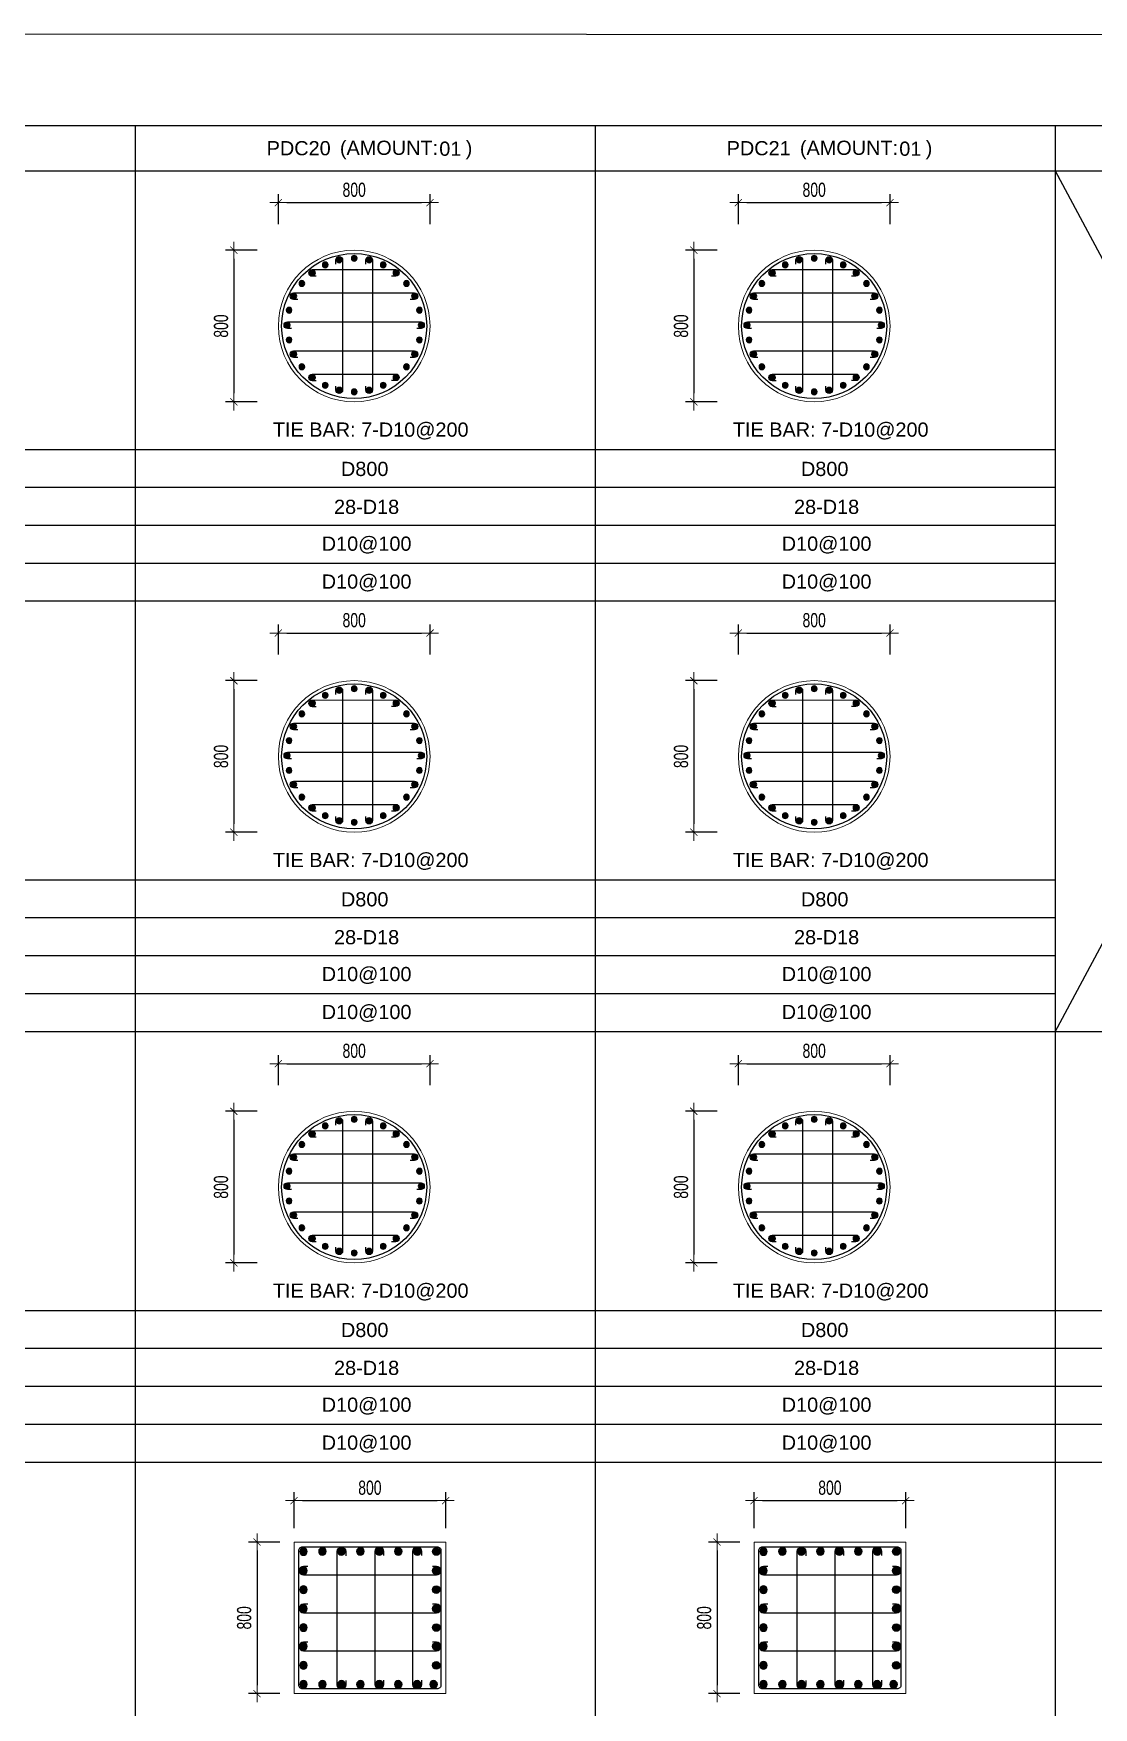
# Model space of a CAD drawing. Header units: millimetres. Extents: x 49323 to 538172, y -39336 to 181761.
# Drawn here: x 268276 to 273867, y 117973 to 126807 of the extents above; entities that cross this region are included whole.
import ezdxf
from ezdxf.enums import TextEntityAlignment as Align

# ---------------------------------------------------------------- set-up
doc = ezdxf.new("R2010")
doc.units = ezdxf.units.MM
doc.linetypes.add('CENTER2', pattern=[1.125, 0.75, -0.125, 0.125, -0.125])
doc.layers.get('Defpoints').update_dxf_attribs({"color": 151, "lineweight": 9})
for name, color, linetype in [('2', 2, 'Continuous'), ('A-ANNO-LEAD', 4, 'Continuous'), ('CEN', 1, 'CENTER2'), ('STL', 3, 'Continuous'), ('TIT1', 3, 'Continuous')]:
    doc.layers.add(name, color=color, linetype=linetype)
doc.layers.add('NDC_S_CONTINUOUS', color=3, linetype='Continuous', lineweight=20)
doc.layers.add('NDC_S_DIM', color=1, linetype='Continuous', lineweight=15)
doc.styles.add('NDC_ARIAL', font='arial.ttf', dxfattribs={"width": 0.85})
doc.styles.add('NDC_DIM', font='', dxfattribs={"width": 0.75})
doc.styles.get('NDC_DIM').set_extended_font_data('Dotum')
doc.dimstyles.new('NDC_dim_30', dxfattribs={"dimscale": 30, "dimtxt": 2.5, "dimasz": 1.5, "dimexe": 1.5, "dimexo": 2.5, "dimgap": 1, "dimtad": 1, "dimdec": 0, "dimzin": 0, "dimdsep": 46, "dimtxsty": 'NDC_DIM', "dimblk": 'DIMMARK', "dimcen": 0.09, "dimdle": 1.2, "dimclrd": 1, "dimclre": 1, "dimclrt": 3, "dimadec": 0, "dimazin": 0, "dimtfac": 1, "dimtdec": 0, "dimtix": 1, "dimtofl": 0, "dimtmove": 0, "dimatfit": 3, "dimfxl": 8, "dimfxlon": 1, "dimtolj": 1, "dimtzin": 0, "dimarcsym": 0})

# ---------------------------------------------------------------- blocks, each defined once
blk = doc.blocks.new('8')
at = {"layer": '2'}
blk.add_hatch(color=256, dxfattribs=at).paths.add_polyline_path([(20, 0, 0.386127), (1.9, 19.9), (-1.9, 19.9, 0.386127), (-20, 0, 1)])
blk.add_circle((0, 0), 20, dxfattribs=at)
blk = doc.blocks.new('5')
at = {"layer": 'CEN', "rotation": 180}
blk.add_blockref('8', (0, 0), dxfattribs=at)
blk = doc.blocks.new('DIMMARK')
at = {"layer": 'NDC_S_DIM', "color": 1}
blk.add_line((-1.5, 0), (1, 0), dxfattribs=at)
at = {"layer": 'NDC_S_DIM', "color": 2, "const_width": 0.1}
blk.add_lwpolyline([(-0.42, -0.42), (0.42, 0.42)], dxfattribs=at)
blk = doc.blocks.new('*D1464')
at = {"layer": 'Defpoints', "color": 0, "ltscale": 40, "transparency": 16777216}
for p in [(270450.1, 119065.4), (269650.1, 118844), (270450.1, 118844)]:
    blk.add_point(p, dxfattribs=at)
at = {"layer": 'NDC_S_DIM', "color": 1, "lineweight": -2, "ltscale": 40, "transparency": 16777216}
for p, q in [((269650.1, 118919), (269650.1, 119110.4)), ((270450.1, 118919), (270450.1, 119110.4)), ((269695.1, 119065.4), (270405.1, 119065.4))]:
    blk.add_line(p, q, dxfattribs=at)
at = {"layer": 'NDC_S_DIM', "color": 1, "lineweight": -2, "ltscale": 40, "transparency": 16777216, "xscale": 45, "yscale": 45, "zscale": 45, "rotation": 180}
blk.add_blockref('DIMMARK', (269650.1, 119065.4), dxfattribs=at)
at = {"layer": 'NDC_S_DIM', "color": 1, "lineweight": -2, "ltscale": 40, "transparency": 16777216, "xscale": 45, "yscale": 45, "zscale": 45}
blk.add_blockref('DIMMARK', (270450.1, 119065.4), dxfattribs=at)
at = {"layer": 'NDC_S_DIM', "color": 3, "ltscale": 40, "transparency": 16777216, "insert": (270050.1, 119132.9), "char_height": 75, "attachment_point": 5, "style": 'NDC_DIM'}
blk.add_mtext('\\A1;800', dxfattribs=at)
blk = doc.blocks.new('*D1465')
at = {"layer": 'Defpoints', "color": 0, "ltscale": 40, "transparency": 16777216}
for p in [(269650.1, 118846.6), (269454.7, 118046.6), (269650.1, 118046.6)]:
    blk.add_point(p, dxfattribs=at)
at = {"layer": 'NDC_S_DIM', "color": 1, "lineweight": -2, "ltscale": 40, "transparency": 16777216}
for p, q in [((269575.1, 118846.6), (269409.7, 118846.6)), ((269454.7, 118801.6), (269454.7, 118091.6)), ((269575.1, 118046.6), (269409.7, 118046.6))]:
    blk.add_line(p, q, dxfattribs=at)
at = {"layer": 'NDC_S_DIM', "color": 1, "lineweight": -2, "ltscale": 40, "transparency": 16777216, "xscale": 45, "yscale": 45, "zscale": 45}
for p, rotation in [((269454.7, 118846.6), 90), ((269454.7, 118046.6), 270)]:
    blk.add_blockref('DIMMARK', p, dxfattribs=dict(at, rotation=rotation))
at = {"layer": 'NDC_S_DIM', "color": 3, "ltscale": 40, "transparency": 16777216, "insert": (269387.2, 118446.6), "char_height": 75, "attachment_point": 5, "rotation": 90, "style": 'NDC_DIM'}
blk.add_mtext('\\A1;800', dxfattribs=at)
blk = doc.blocks.new('DÁDAS')
at = {"layer": 'TIT1', "color": 2, "style": 'NDC_ARIAL'}
blk.add_text('(AMOUNT:     )', height=75, dxfattribs=at).set_placement((-42061.2, 55767.2), align=Align.MIDDLE)
blk = doc.blocks.new('*D1472')
at = {"layer": 'Defpoints', "color": 0, "ltscale": 40, "transparency": 16777216}
for p in [(272876.2, 119065.4), (272076.2, 118844), (272876.2, 118844)]:
    blk.add_point(p, dxfattribs=at)
at = {"layer": 'NDC_S_DIM', "color": 1, "lineweight": -2, "ltscale": 40, "transparency": 16777216}
for p, q in [((272076.2, 118919), (272076.2, 119110.4)), ((272876.2, 118919), (272876.2, 119110.4)), ((272121.2, 119065.4), (272831.2, 119065.4))]:
    blk.add_line(p, q, dxfattribs=at)
at = {"layer": 'NDC_S_DIM', "color": 1, "lineweight": -2, "ltscale": 40, "transparency": 16777216, "xscale": 45, "yscale": 45, "zscale": 45, "rotation": 180}
blk.add_blockref('DIMMARK', (272076.2, 119065.4), dxfattribs=at)
at = {"layer": 'NDC_S_DIM', "color": 1, "lineweight": -2, "ltscale": 40, "transparency": 16777216, "xscale": 45, "yscale": 45, "zscale": 45}
blk.add_blockref('DIMMARK', (272876.2, 119065.4), dxfattribs=at)
at = {"layer": 'NDC_S_DIM', "color": 3, "ltscale": 40, "transparency": 16777216, "insert": (272476.2, 119132.9), "char_height": 75, "attachment_point": 5, "style": 'NDC_DIM'}
blk.add_mtext('\\A1;800', dxfattribs=at)
blk = doc.blocks.new('*D1473')
at = {"layer": 'Defpoints', "color": 0, "ltscale": 40, "transparency": 16777216}
for p in [(272076.2, 118846.6), (271880.8, 118046.6), (272076.2, 118046.6)]:
    blk.add_point(p, dxfattribs=at)
at = {"layer": 'NDC_S_DIM', "color": 1, "lineweight": -2, "ltscale": 40, "transparency": 16777216}
for p, q in [((272001.2, 118846.6), (271835.8, 118846.6)), ((271880.8, 118801.6), (271880.8, 118091.6)), ((272001.2, 118046.6), (271835.8, 118046.6))]:
    blk.add_line(p, q, dxfattribs=at)
at = {"layer": 'NDC_S_DIM', "color": 1, "lineweight": -2, "ltscale": 40, "transparency": 16777216, "xscale": 45, "yscale": 45, "zscale": 45}
for p, rotation in [((271880.8, 118846.6), 90), ((271880.8, 118046.6), 270)]:
    blk.add_blockref('DIMMARK', p, dxfattribs=dict(at, rotation=rotation))
at = {"layer": 'NDC_S_DIM', "color": 3, "ltscale": 40, "transparency": 16777216, "insert": (271813.3, 118446.6), "char_height": 75, "attachment_point": 5, "rotation": 90, "style": 'NDC_DIM'}
blk.add_mtext('\\A1;800', dxfattribs=at)
blk = doc.blocks.new('*D1600')
at = {"layer": 'Defpoints', "color": 0, "ltscale": 40, "transparency": 16777216}
for p in [(272793.3, 121370.7), (271993.3, 121182.5), (272793.3, 121182.5)]:
    blk.add_point(p, dxfattribs=at)
at = {"layer": 'NDC_S_DIM', "color": 1, "lineweight": -2, "ltscale": 40, "transparency": 16777216}
for p, q in [((271993.3, 121257.5), (271993.3, 121415.7)), ((272793.3, 121257.5), (272793.3, 121415.7)), ((272038.3, 121370.7), (272748.3, 121370.7))]:
    blk.add_line(p, q, dxfattribs=at)
at = {"layer": 'NDC_S_DIM', "color": 1, "lineweight": -2, "ltscale": 40, "transparency": 16777216, "xscale": 45, "yscale": 45, "zscale": 45, "rotation": 180}
blk.add_blockref('DIMMARK', (271993.3, 121370.7), dxfattribs=at)
at = {"layer": 'NDC_S_DIM', "color": 1, "lineweight": -2, "ltscale": 40, "transparency": 16777216, "xscale": 45, "yscale": 45, "zscale": 45}
blk.add_blockref('DIMMARK', (272793.3, 121370.7), dxfattribs=at)
at = {"layer": 'NDC_S_DIM', "color": 3, "ltscale": 40, "transparency": 16777216, "insert": (272393.3, 121438.3), "char_height": 75, "attachment_point": 5, "style": 'NDC_DIM'}
blk.add_mtext('\\A1;800', dxfattribs=at)
blk = doc.blocks.new('*D1601')
at = {"layer": 'Defpoints', "color": 0, "ltscale": 40, "transparency": 16777216}
for p in [(271956.2, 121119.6), (271758.8, 120319.6), (271956.2, 120319.6)]:
    blk.add_point(p, dxfattribs=at)
at = {"layer": 'NDC_S_DIM', "color": 1, "lineweight": -2, "ltscale": 40, "transparency": 16777216}
for p, q in [((271881.2, 121119.6), (271713.8, 121119.6)), ((271758.8, 121074.6), (271758.8, 120364.6)), ((271881.2, 120319.6), (271713.8, 120319.6))]:
    blk.add_line(p, q, dxfattribs=at)
at = {"layer": 'NDC_S_DIM', "color": 1, "lineweight": -2, "ltscale": 40, "transparency": 16777216, "xscale": 45, "yscale": 45, "zscale": 45}
for p, rotation in [((271758.8, 121119.6), 90), ((271758.8, 120319.6), 270)]:
    blk.add_blockref('DIMMARK', p, dxfattribs=dict(at, rotation=rotation))
at = {"layer": 'NDC_S_DIM', "color": 3, "ltscale": 40, "transparency": 16777216, "insert": (271691.3, 120719.6), "char_height": 75, "attachment_point": 5, "rotation": 90, "style": 'NDC_DIM'}
blk.add_mtext('\\A1;800', dxfattribs=at)
blk = doc.blocks.new('*U1117')
at = {"layer": 'STL', "xscale": -0.75, "yscale": 0.75, "zscale": 0.75, "rotation": 292.5000000000001}
blk.add_blockref('5', (0, 0), dxfattribs=at)
blk = doc.blocks.new('*U1116')
at = {"layer": 'NDC_S_DIM', "color": 0, "linetype": 'ByBlock', "lineweight": -2, "transparency": 16777216}
for p, rotation in [((-25527, 37966), 282.8571428571415), ((-25448.4, 37973.7), 269.9999999999987), ((-25370.1, 37963.8), 257.1428571428559), ((-25669.3, 37900), 308.571428571427), ((-25601.8, 37941), 295.7142857142843), ((-25296, 37936.7), 244.2857142857131), ((-25229.7, 37893.7), 231.4285714285703), ((-25725.9, 37844.9), 321.4285714285699), ((-25174.7, 37837.1), 218.5714285714274), ((-25796, 37704.6), 347.1428571428555), ((-25768.8, 37778.7), 334.2857142857127), ((-25133.6, 37769.7), 205.7142857142847), ((-25108.6, 37694.8), 192.8571428571419), ((-25100.9, 37616.2), 180), ((-25798.2, 37547.7), 12.8571428571428), ((-25110.9, 37537.9), 167.1428571428563), ((-25773.2, 37472.8), 25.71428571428561), ((-25138, 37463.8), 154.2857142857135), ((-25732.1, 37405.4), 38.57142857142841), ((-25677.1, 37348.8), 51.42857142857117), ((-25237.5, 37342.5), 128.5714285714279), ((-25180.9, 37397.6), 141.4285714285707), ((-25610.9, 37305.8), 64.28571428571395), ((-25536.7, 37278.7), 77.14285714285676), ((-25458.4, 37268.7), 89.99999999999955), ((-25379.8, 37276.5), 102.8571428571423), ((-25305, 37301.5), 115.7142857142852)]:
    blk.add_blockref('*U1117', p, dxfattribs=dict(at, rotation=rotation))
blk.add_blockref('*U1117', (-25805.9, 37626.2), dxfattribs=at)
blk = doc.blocks.new('*D1602')
at = {"layer": 'Defpoints', "color": 0, "ltscale": 40, "transparency": 16777216}
for p in [(272793.3, 123643.2), (271993.3, 123455), (272793.3, 123455)]:
    blk.add_point(p, dxfattribs=at)
at = {"layer": 'NDC_S_DIM', "color": 1, "lineweight": -2, "ltscale": 40, "transparency": 16777216}
for p, q in [((271993.3, 123530), (271993.3, 123688.2)), ((272793.3, 123530), (272793.3, 123688.2)), ((272038.3, 123643.2), (272748.3, 123643.2))]:
    blk.add_line(p, q, dxfattribs=at)
at = {"layer": 'NDC_S_DIM', "color": 1, "lineweight": -2, "ltscale": 40, "transparency": 16777216, "xscale": 45, "yscale": 45, "zscale": 45, "rotation": 180}
blk.add_blockref('DIMMARK', (271993.3, 123643.2), dxfattribs=at)
at = {"layer": 'NDC_S_DIM', "color": 1, "lineweight": -2, "ltscale": 40, "transparency": 16777216, "xscale": 45, "yscale": 45, "zscale": 45}
blk.add_blockref('DIMMARK', (272793.3, 123643.2), dxfattribs=at)
at = {"layer": 'NDC_S_DIM', "color": 3, "ltscale": 40, "transparency": 16777216, "insert": (272393.3, 123710.7), "char_height": 75, "attachment_point": 5, "style": 'NDC_DIM'}
blk.add_mtext('\\A1;800', dxfattribs=at)
blk = doc.blocks.new('*D1603')
at = {"layer": 'Defpoints', "color": 0, "ltscale": 40, "transparency": 16777216}
for p in [(271956.2, 123392.1), (271758.8, 122592.1), (271956.2, 122592.1)]:
    blk.add_point(p, dxfattribs=at)
at = {"layer": 'NDC_S_DIM', "color": 1, "lineweight": -2, "ltscale": 40, "transparency": 16777216}
for p, q in [((271881.2, 123392.1), (271713.8, 123392.1)), ((271758.8, 123347.1), (271758.8, 122637.1)), ((271881.2, 122592.1), (271713.8, 122592.1))]:
    blk.add_line(p, q, dxfattribs=at)
at = {"layer": 'NDC_S_DIM', "color": 1, "lineweight": -2, "ltscale": 40, "transparency": 16777216, "xscale": 45, "yscale": 45, "zscale": 45}
for p, rotation in [((271758.8, 123392.1), 90), ((271758.8, 122592.1), 270)]:
    blk.add_blockref('DIMMARK', p, dxfattribs=dict(at, rotation=rotation))
at = {"layer": 'NDC_S_DIM', "color": 3, "ltscale": 40, "transparency": 16777216, "insert": (271691.3, 122992.1), "char_height": 75, "attachment_point": 5, "rotation": 90, "style": 'NDC_DIM'}
blk.add_mtext('\\A1;800', dxfattribs=at)
blk = doc.blocks.new('*U1119')
at = {"layer": 'STL', "xscale": -0.75, "yscale": 0.75, "zscale": 0.75, "rotation": 292.5000000000001}
blk.add_blockref('5', (0, 0), dxfattribs=at)
blk = doc.blocks.new('*U1118')
at = {"layer": 'NDC_S_DIM', "color": 0, "linetype": 'ByBlock', "lineweight": -2, "transparency": 16777216}
for p, rotation in [((-25527, 37966), 282.8571428571415), ((-25448.4, 37973.7), 269.9999999999987), ((-25370.1, 37963.8), 257.1428571428559), ((-25669.3, 37900), 308.571428571427), ((-25601.8, 37941), 295.7142857142843), ((-25296, 37936.7), 244.2857142857131), ((-25229.7, 37893.7), 231.4285714285703), ((-25725.9, 37844.9), 321.4285714285699), ((-25174.7, 37837.1), 218.5714285714274), ((-25796, 37704.6), 347.1428571428555), ((-25768.8, 37778.7), 334.2857142857127), ((-25133.6, 37769.7), 205.7142857142847), ((-25108.6, 37694.8), 192.8571428571419), ((-25100.9, 37616.2), 180), ((-25798.2, 37547.7), 12.8571428571428), ((-25110.9, 37537.9), 167.1428571428563), ((-25773.2, 37472.8), 25.71428571428561), ((-25138, 37463.8), 154.2857142857135), ((-25732.1, 37405.4), 38.57142857142841), ((-25677.1, 37348.8), 51.42857142857117), ((-25237.5, 37342.5), 128.5714285714279), ((-25180.9, 37397.6), 141.4285714285707), ((-25610.9, 37305.8), 64.28571428571395), ((-25536.7, 37278.7), 77.14285714285676), ((-25458.4, 37268.7), 89.99999999999955), ((-25379.8, 37276.5), 102.8571428571423), ((-25305, 37301.5), 115.7142857142852)]:
    blk.add_blockref('*U1119', p, dxfattribs=dict(at, rotation=rotation))
blk.add_blockref('*U1119', (-25805.9, 37626.2), dxfattribs=at)
blk = doc.blocks.new('*D1604')
at = {"layer": 'Defpoints', "color": 0, "ltscale": 40, "transparency": 16777216}
for p in [(272793.3, 125914.2), (271993.3, 125726), (272793.3, 125726)]:
    blk.add_point(p, dxfattribs=at)
at = {"layer": 'NDC_S_DIM', "color": 1, "lineweight": -2, "ltscale": 40, "transparency": 16777216}
for p, q in [((271993.3, 125801), (271993.3, 125959.2)), ((272038.3, 125914.2), (272748.3, 125914.2)), ((272793.3, 125801), (272793.3, 125959.2))]:
    blk.add_line(p, q, dxfattribs=at)
at = {"layer": 'NDC_S_DIM', "color": 1, "lineweight": -2, "ltscale": 40, "transparency": 16777216, "xscale": 45, "yscale": 45, "zscale": 45, "rotation": 180}
blk.add_blockref('DIMMARK', (271993.3, 125914.2), dxfattribs=at)
at = {"layer": 'NDC_S_DIM', "color": 1, "lineweight": -2, "ltscale": 40, "transparency": 16777216, "xscale": 45, "yscale": 45, "zscale": 45}
blk.add_blockref('DIMMARK', (272793.3, 125914.2), dxfattribs=at)
at = {"layer": 'NDC_S_DIM', "color": 3, "ltscale": 40, "transparency": 16777216, "insert": (272393.3, 125981.7), "char_height": 75, "attachment_point": 5, "style": 'NDC_DIM'}
blk.add_mtext('\\A1;800', dxfattribs=at)
blk = doc.blocks.new('*D1605')
at = {"layer": 'Defpoints', "color": 0, "ltscale": 40, "transparency": 16777216}
for p in [(271956.2, 125663.1), (271758.8, 124863.1), (271956.2, 124863.1)]:
    blk.add_point(p, dxfattribs=at)
at = {"layer": 'NDC_S_DIM', "color": 1, "lineweight": -2, "ltscale": 40, "transparency": 16777216}
for p, q in [((271881.2, 125663.1), (271713.8, 125663.1)), ((271758.8, 125618.1), (271758.8, 124908.1)), ((271881.2, 124863.1), (271713.8, 124863.1))]:
    blk.add_line(p, q, dxfattribs=at)
at = {"layer": 'NDC_S_DIM', "color": 1, "lineweight": -2, "ltscale": 40, "transparency": 16777216, "xscale": 45, "yscale": 45, "zscale": 45}
for p, rotation in [((271758.8, 125663.1), 90), ((271758.8, 124863.1), 270)]:
    blk.add_blockref('DIMMARK', p, dxfattribs=dict(at, rotation=rotation))
at = {"layer": 'NDC_S_DIM', "color": 3, "ltscale": 40, "transparency": 16777216, "insert": (271691.3, 125263.1), "char_height": 75, "attachment_point": 5, "rotation": 90, "style": 'NDC_DIM'}
blk.add_mtext('\\A1;800', dxfattribs=at)
blk = doc.blocks.new('*U1109')
at = {"layer": 'STL', "xscale": -0.75, "yscale": 0.75, "zscale": 0.75, "rotation": 292.5000000000001}
blk.add_blockref('5', (0, 0), dxfattribs=at)
blk = doc.blocks.new('*U1108')
at = {"layer": 'NDC_S_DIM', "color": 0, "linetype": 'ByBlock', "lineweight": -2, "transparency": 16777216}
for p, rotation in [((-25527, 37966), 282.8571428571415), ((-25448.4, 37973.7), 269.9999999999987), ((-25370.1, 37963.8), 257.1428571428559), ((-25669.3, 37900), 308.571428571427), ((-25601.8, 37941), 295.7142857142843), ((-25296, 37936.7), 244.2857142857131), ((-25229.7, 37893.7), 231.4285714285703), ((-25725.9, 37844.9), 321.4285714285699), ((-25174.7, 37837.1), 218.5714285714274), ((-25796, 37704.6), 347.1428571428555), ((-25768.8, 37778.7), 334.2857142857127), ((-25133.6, 37769.7), 205.7142857142847), ((-25108.6, 37694.8), 192.8571428571419), ((-25100.9, 37616.2), 180), ((-25798.2, 37547.7), 12.8571428571428), ((-25110.9, 37537.9), 167.1428571428563), ((-25773.2, 37472.8), 25.71428571428561), ((-25138, 37463.8), 154.2857142857135), ((-25732.1, 37405.4), 38.57142857142841), ((-25677.1, 37348.8), 51.42857142857117), ((-25237.5, 37342.5), 128.5714285714279), ((-25180.9, 37397.6), 141.4285714285707), ((-25610.9, 37305.8), 64.28571428571395), ((-25536.7, 37278.7), 77.14285714285676), ((-25458.4, 37268.7), 89.99999999999955), ((-25379.8, 37276.5), 102.8571428571423), ((-25305, 37301.5), 115.7142857142852)]:
    blk.add_blockref('*U1109', p, dxfattribs=dict(at, rotation=rotation))
blk.add_blockref('*U1109', (-25805.9, 37626.2), dxfattribs=at)
blk = doc.blocks.new('*D1606')
at = {"layer": 'Defpoints', "color": 0, "ltscale": 40, "transparency": 16777216}
for p in [(270367.2, 125914.2), (269567.2, 125726), (270367.2, 125726)]:
    blk.add_point(p, dxfattribs=at)
at = {"layer": 'NDC_S_DIM', "color": 1, "lineweight": -2, "ltscale": 40, "transparency": 16777216}
for p, q in [((269567.2, 125801), (269567.2, 125959.2)), ((269612.2, 125914.2), (270322.2, 125914.2)), ((270367.2, 125801), (270367.2, 125959.2))]:
    blk.add_line(p, q, dxfattribs=at)
at = {"layer": 'NDC_S_DIM', "color": 1, "lineweight": -2, "ltscale": 40, "transparency": 16777216, "xscale": 45, "yscale": 45, "zscale": 45, "rotation": 180}
blk.add_blockref('DIMMARK', (269567.2, 125914.2), dxfattribs=at)
at = {"layer": 'NDC_S_DIM', "color": 1, "lineweight": -2, "ltscale": 40, "transparency": 16777216, "xscale": 45, "yscale": 45, "zscale": 45}
blk.add_blockref('DIMMARK', (270367.2, 125914.2), dxfattribs=at)
at = {"layer": 'NDC_S_DIM', "color": 3, "ltscale": 40, "transparency": 16777216, "insert": (269967.2, 125981.7), "char_height": 75, "attachment_point": 5, "style": 'NDC_DIM'}
blk.add_mtext('\\A1;800', dxfattribs=at)
blk = doc.blocks.new('*D1607')
at = {"layer": 'Defpoints', "color": 0, "ltscale": 40, "transparency": 16777216}
for p in [(269530.1, 125663.1), (269332.7, 124863.1), (269530.1, 124863.1)]:
    blk.add_point(p, dxfattribs=at)
at = {"layer": 'NDC_S_DIM', "color": 1, "lineweight": -2, "ltscale": 40, "transparency": 16777216}
for p, q in [((269455.1, 125663.1), (269287.7, 125663.1)), ((269332.7, 125618.1), (269332.7, 124908.1)), ((269455.1, 124863.1), (269287.7, 124863.1))]:
    blk.add_line(p, q, dxfattribs=at)
at = {"layer": 'NDC_S_DIM', "color": 1, "lineweight": -2, "ltscale": 40, "transparency": 16777216, "xscale": 45, "yscale": 45, "zscale": 45}
for p, rotation in [((269332.7, 125663.1), 90), ((269332.7, 124863.1), 270)]:
    blk.add_blockref('DIMMARK', p, dxfattribs=dict(at, rotation=rotation))
at = {"layer": 'NDC_S_DIM', "color": 3, "ltscale": 40, "transparency": 16777216, "insert": (269265.2, 125263.1), "char_height": 75, "attachment_point": 5, "rotation": 90, "style": 'NDC_DIM'}
blk.add_mtext('\\A1;800', dxfattribs=at)
blk = doc.blocks.new('*U1111')
at = {"layer": 'STL', "xscale": -0.75, "yscale": 0.75, "zscale": 0.75, "rotation": 292.5000000000001}
blk.add_blockref('5', (0, 0), dxfattribs=at)
blk = doc.blocks.new('*U1110')
at = {"layer": 'NDC_S_DIM', "color": 0, "linetype": 'ByBlock', "lineweight": -2, "transparency": 16777216}
for p, rotation in [((-25527, 37966), 282.8571428571415), ((-25448.4, 37973.7), 269.9999999999987), ((-25370.1, 37963.8), 257.1428571428559), ((-25669.3, 37900), 308.571428571427), ((-25601.8, 37941), 295.7142857142843), ((-25296, 37936.7), 244.2857142857131), ((-25229.7, 37893.7), 231.4285714285703), ((-25725.9, 37844.9), 321.4285714285699), ((-25174.7, 37837.1), 218.5714285714274), ((-25796, 37704.6), 347.1428571428555), ((-25768.8, 37778.7), 334.2857142857127), ((-25133.6, 37769.7), 205.7142857142847), ((-25108.6, 37694.8), 192.8571428571419), ((-25100.9, 37616.2), 180), ((-25798.2, 37547.7), 12.8571428571428), ((-25110.9, 37537.9), 167.1428571428563), ((-25773.2, 37472.8), 25.71428571428561), ((-25138, 37463.8), 154.2857142857135), ((-25732.1, 37405.4), 38.57142857142841), ((-25677.1, 37348.8), 51.42857142857117), ((-25237.5, 37342.5), 128.5714285714279), ((-25180.9, 37397.6), 141.4285714285707), ((-25610.9, 37305.8), 64.28571428571395), ((-25536.7, 37278.7), 77.14285714285676), ((-25458.4, 37268.7), 89.99999999999955), ((-25379.8, 37276.5), 102.8571428571423), ((-25305, 37301.5), 115.7142857142852)]:
    blk.add_blockref('*U1111', p, dxfattribs=dict(at, rotation=rotation))
blk.add_blockref('*U1111', (-25805.9, 37626.2), dxfattribs=at)
blk = doc.blocks.new('*D1608')
at = {"layer": 'Defpoints', "color": 0, "ltscale": 40, "transparency": 16777216}
for p in [(270367.2, 123643.2), (269567.2, 123455), (270367.2, 123455)]:
    blk.add_point(p, dxfattribs=at)
at = {"layer": 'NDC_S_DIM', "color": 1, "lineweight": -2, "ltscale": 40, "transparency": 16777216}
for p, q in [((269567.2, 123530), (269567.2, 123688.2)), ((270367.2, 123530), (270367.2, 123688.2)), ((269612.2, 123643.2), (270322.2, 123643.2))]:
    blk.add_line(p, q, dxfattribs=at)
at = {"layer": 'NDC_S_DIM', "color": 1, "lineweight": -2, "ltscale": 40, "transparency": 16777216, "xscale": 45, "yscale": 45, "zscale": 45, "rotation": 180}
blk.add_blockref('DIMMARK', (269567.2, 123643.2), dxfattribs=at)
at = {"layer": 'NDC_S_DIM', "color": 1, "lineweight": -2, "ltscale": 40, "transparency": 16777216, "xscale": 45, "yscale": 45, "zscale": 45}
blk.add_blockref('DIMMARK', (270367.2, 123643.2), dxfattribs=at)
at = {"layer": 'NDC_S_DIM', "color": 3, "ltscale": 40, "transparency": 16777216, "insert": (269967.2, 123710.7), "char_height": 75, "attachment_point": 5, "style": 'NDC_DIM'}
blk.add_mtext('\\A1;800', dxfattribs=at)
blk = doc.blocks.new('*D1609')
at = {"layer": 'Defpoints', "color": 0, "ltscale": 40, "transparency": 16777216}
for p in [(269530.1, 123392.1), (269332.7, 122592.1), (269530.1, 122592.1)]:
    blk.add_point(p, dxfattribs=at)
at = {"layer": 'NDC_S_DIM', "color": 1, "lineweight": -2, "ltscale": 40, "transparency": 16777216}
for p, q in [((269455.1, 123392.1), (269287.7, 123392.1)), ((269332.7, 123347.1), (269332.7, 122637.1)), ((269455.1, 122592.1), (269287.7, 122592.1))]:
    blk.add_line(p, q, dxfattribs=at)
at = {"layer": 'NDC_S_DIM', "color": 1, "lineweight": -2, "ltscale": 40, "transparency": 16777216, "xscale": 45, "yscale": 45, "zscale": 45}
for p, rotation in [((269332.7, 123392.1), 90), ((269332.7, 122592.1), 270)]:
    blk.add_blockref('DIMMARK', p, dxfattribs=dict(at, rotation=rotation))
at = {"layer": 'NDC_S_DIM', "color": 3, "ltscale": 40, "transparency": 16777216, "insert": (269265.2, 122992.1), "char_height": 75, "attachment_point": 5, "rotation": 90, "style": 'NDC_DIM'}
blk.add_mtext('\\A1;800', dxfattribs=at)
blk = doc.blocks.new('*U1105')
at = {"layer": 'STL', "xscale": -0.75, "yscale": 0.75, "zscale": 0.75, "rotation": 292.5000000000001}
blk.add_blockref('5', (0, 0), dxfattribs=at)
blk = doc.blocks.new('*U1104')
at = {"layer": 'NDC_S_DIM', "color": 0, "linetype": 'ByBlock', "lineweight": -2, "transparency": 16777216}
for p, rotation in [((-25527, 37966), 282.8571428571415), ((-25448.4, 37973.7), 269.9999999999987), ((-25370.1, 37963.8), 257.1428571428559), ((-25669.3, 37900), 308.571428571427), ((-25601.8, 37941), 295.7142857142843), ((-25296, 37936.7), 244.2857142857131), ((-25229.7, 37893.7), 231.4285714285703), ((-25725.9, 37844.9), 321.4285714285699), ((-25174.7, 37837.1), 218.5714285714274), ((-25796, 37704.6), 347.1428571428555), ((-25768.8, 37778.7), 334.2857142857127), ((-25133.6, 37769.7), 205.7142857142847), ((-25108.6, 37694.8), 192.8571428571419), ((-25100.9, 37616.2), 180), ((-25798.2, 37547.7), 12.8571428571428), ((-25110.9, 37537.9), 167.1428571428563), ((-25773.2, 37472.8), 25.71428571428561), ((-25138, 37463.8), 154.2857142857135), ((-25732.1, 37405.4), 38.57142857142841), ((-25677.1, 37348.8), 51.42857142857117), ((-25237.5, 37342.5), 128.5714285714279), ((-25180.9, 37397.6), 141.4285714285707), ((-25610.9, 37305.8), 64.28571428571395), ((-25536.7, 37278.7), 77.14285714285676), ((-25458.4, 37268.7), 89.99999999999955), ((-25379.8, 37276.5), 102.8571428571423), ((-25305, 37301.5), 115.7142857142852)]:
    blk.add_blockref('*U1105', p, dxfattribs=dict(at, rotation=rotation))
blk.add_blockref('*U1105', (-25805.9, 37626.2), dxfattribs=at)
blk = doc.blocks.new('*D1610')
at = {"layer": 'Defpoints', "color": 0, "ltscale": 40, "transparency": 16777216}
for p in [(270367.2, 121370.7), (269567.2, 121182.5), (270367.2, 121182.5)]:
    blk.add_point(p, dxfattribs=at)
at = {"layer": 'NDC_S_DIM', "color": 1, "lineweight": -2, "ltscale": 40, "transparency": 16777216}
for p, q in [((269567.2, 121257.5), (269567.2, 121415.7)), ((270367.2, 121257.5), (270367.2, 121415.7)), ((269612.2, 121370.7), (270322.2, 121370.7))]:
    blk.add_line(p, q, dxfattribs=at)
at = {"layer": 'NDC_S_DIM', "color": 1, "lineweight": -2, "ltscale": 40, "transparency": 16777216, "xscale": 45, "yscale": 45, "zscale": 45, "rotation": 180}
blk.add_blockref('DIMMARK', (269567.2, 121370.7), dxfattribs=at)
at = {"layer": 'NDC_S_DIM', "color": 1, "lineweight": -2, "ltscale": 40, "transparency": 16777216, "xscale": 45, "yscale": 45, "zscale": 45}
blk.add_blockref('DIMMARK', (270367.2, 121370.7), dxfattribs=at)
at = {"layer": 'NDC_S_DIM', "color": 3, "ltscale": 40, "transparency": 16777216, "insert": (269967.2, 121438.3), "char_height": 75, "attachment_point": 5, "style": 'NDC_DIM'}
blk.add_mtext('\\A1;800', dxfattribs=at)
blk = doc.blocks.new('*D1611')
at = {"layer": 'Defpoints', "color": 0, "ltscale": 40, "transparency": 16777216}
for p in [(269530.1, 121119.6), (269332.7, 120319.6), (269530.1, 120319.6)]:
    blk.add_point(p, dxfattribs=at)
at = {"layer": 'NDC_S_DIM', "color": 1, "lineweight": -2, "ltscale": 40, "transparency": 16777216}
for p, q in [((269455.1, 121119.6), (269287.7, 121119.6)), ((269332.7, 121074.6), (269332.7, 120364.6)), ((269455.1, 120319.6), (269287.7, 120319.6))]:
    blk.add_line(p, q, dxfattribs=at)
at = {"layer": 'NDC_S_DIM', "color": 1, "lineweight": -2, "ltscale": 40, "transparency": 16777216, "xscale": 45, "yscale": 45, "zscale": 45}
for p, rotation in [((269332.7, 121119.6), 90), ((269332.7, 120319.6), 270)]:
    blk.add_blockref('DIMMARK', p, dxfattribs=dict(at, rotation=rotation))
at = {"layer": 'NDC_S_DIM', "color": 3, "ltscale": 40, "transparency": 16777216, "insert": (269265.2, 120719.6), "char_height": 75, "attachment_point": 5, "rotation": 90, "style": 'NDC_DIM'}
blk.add_mtext('\\A1;800', dxfattribs=at)
blk = doc.blocks.new('*U1107')
at = {"layer": 'STL', "xscale": -0.75, "yscale": 0.75, "zscale": 0.75, "rotation": 292.5000000000001}
blk.add_blockref('5', (0, 0), dxfattribs=at)
blk = doc.blocks.new('*U1106')
at = {"layer": 'NDC_S_DIM', "color": 0, "linetype": 'ByBlock', "lineweight": -2, "transparency": 16777216}
for p, rotation in [((-25527, 37966), 282.8571428571415), ((-25448.4, 37973.7), 269.9999999999987), ((-25370.1, 37963.8), 257.1428571428559), ((-25669.3, 37900), 308.571428571427), ((-25601.8, 37941), 295.7142857142843), ((-25296, 37936.7), 244.2857142857131), ((-25229.7, 37893.7), 231.4285714285703), ((-25725.9, 37844.9), 321.4285714285699), ((-25174.7, 37837.1), 218.5714285714274), ((-25796, 37704.6), 347.1428571428555), ((-25768.8, 37778.7), 334.2857142857127), ((-25133.6, 37769.7), 205.7142857142847), ((-25108.6, 37694.8), 192.8571428571419), ((-25100.9, 37616.2), 180), ((-25798.2, 37547.7), 12.8571428571428), ((-25110.9, 37537.9), 167.1428571428563), ((-25773.2, 37472.8), 25.71428571428561), ((-25138, 37463.8), 154.2857142857135), ((-25732.1, 37405.4), 38.57142857142841), ((-25677.1, 37348.8), 51.42857142857117), ((-25237.5, 37342.5), 128.5714285714279), ((-25180.9, 37397.6), 141.4285714285707), ((-25610.9, 37305.8), 64.28571428571395), ((-25536.7, 37278.7), 77.14285714285676), ((-25458.4, 37268.7), 89.99999999999955), ((-25379.8, 37276.5), 102.8571428571423), ((-25305, 37301.5), 115.7142857142852)]:
    blk.add_blockref('*U1107', p, dxfattribs=dict(at, rotation=rotation))
blk.add_blockref('*U1107', (-25805.9, 37626.2), dxfattribs=at)

msp = doc.modelspace()

# ---------------------------------------------------------------- linework, layer by layer
at = {"layer": '2', "elevation": 0}
for points in [[(269871.3, 125589.7), (269871.3, 125611.8, -1), (269906.3, 125611.8), (269906.3, 124924.4, -1), (269871.3, 124924.4), (269871.3, 124946.5)], [(270028.2, 125589.7), (270028.2, 125611.8, -1), (270063.2, 125611.8), (270063.2, 124924.4, -1), (270028.2, 124924.4), (270028.2, 124946.5)], [(272297.4, 125589.7), (272297.4, 125611.8, -1), (272332.4, 125611.8), (272332.4, 124924.4, -1), (272297.4, 124924.4), (272297.4, 124946.5)], [(272454.3, 125589.7), (272454.3, 125611.8, -1), (272489.3, 125611.8), (272489.3, 124924.4, -1), (272454.3, 124924.4), (272454.3, 124946.5)], [(269767.4, 125525.7), (269745.3, 125525.7, -1), (269745.3, 125560.7), (270187.1, 125561.2, -1), (270187.1, 125526.2), (270164.9, 125526.2)], [(272193.5, 125525.7), (272171.4, 125525.7, -1), (272171.4, 125560.7), (272613.2, 125561.2, -1), (272613.2, 125526.2), (272591, 125526.2)], [(269669.6, 125403.1), (269647.5, 125403.1, -1), (269647.5, 125438.1), (270284.9, 125438.6, -1), (270284.9, 125403.5), (270262.7, 125403.5)], [(272095.7, 125403.1), (272073.6, 125403.1, -1), (272073.6, 125438.1), (272711, 125438.6, -1), (272711, 125403.5), (272688.8, 125403.5)], [(269636.9, 125250.6), (269614.7, 125250.6, -1), (269614.7, 125285.6), (270319.7, 125285.6, -1), (270319.7, 125250.6), (270297.6, 125250.6)], [(272063, 125250.6), (272040.8, 125250.6, -1), (272040.8, 125285.6), (272745.8, 125285.6, -1), (272745.8, 125250.6), (272723.7, 125250.6)], [(269669.6, 125097.1), (269647.5, 125097.1, -1), (269647.5, 125132.2), (270284.9, 125132.6, -1), (270284.9, 125097.6), (270262.7, 125097.6)], [(272095.7, 125097.1), (272073.6, 125097.1, -1), (272073.6, 125132.2), (272711, 125132.6, -1), (272711, 125097.6), (272688.8, 125097.6)], [(269767.4, 124974.5), (269745.3, 124974.5, -1), (269745.3, 125009.5), (270187.1, 125010, -1), (270187.1, 124975), (270164.9, 124975)], [(272193.5, 124974.5), (272171.4, 124974.5, -1), (272171.4, 125009.5), (272613.2, 125010, -1), (272613.2, 124975), (272591, 124975)], [(269871.3, 123318.7), (269871.3, 123340.8, -1), (269906.3, 123340.8), (269906.3, 122653.4, -1), (269871.3, 122653.4), (269871.3, 122675.5)], [(270028.2, 123318.7), (270028.2, 123340.8, -1), (270063.2, 123340.8), (270063.2, 122653.4, -1), (270028.2, 122653.4), (270028.2, 122675.5)], [(272297.4, 123318.7), (272297.4, 123340.8, -1), (272332.4, 123340.8), (272332.4, 122653.4, -1), (272297.4, 122653.4), (272297.4, 122675.5)], [(272454.3, 123318.7), (272454.3, 123340.8, -1), (272489.3, 123340.8), (272489.3, 122653.4, -1), (272454.3, 122653.4), (272454.3, 122675.5)], [(269767.4, 123254.7), (269745.3, 123254.7, -1), (269745.3, 123289.7), (270187.1, 123290.2, -1), (270187.1, 123255.2), (270164.9, 123255.2)], [(272193.5, 123254.7), (272171.4, 123254.7, -1), (272171.4, 123289.7), (272613.2, 123290.2, -1), (272613.2, 123255.2), (272591, 123255.2)], [(269669.6, 123132.1), (269647.5, 123132.1, -1), (269647.5, 123167.1), (270284.9, 123167.6, -1), (270284.9, 123132.5), (270262.7, 123132.5)], [(272095.7, 123132.1), (272073.6, 123132.1, -1), (272073.6, 123167.1), (272711, 123167.6, -1), (272711, 123132.5), (272688.8, 123132.5)], [(269636.9, 122979.6), (269614.7, 122979.6, -1), (269614.7, 123014.6), (270319.7, 123014.6, -1), (270319.7, 122979.6), (270297.6, 122979.6)], [(272063, 122979.6), (272040.8, 122979.6, -1), (272040.8, 123014.6), (272745.8, 123014.6, -1), (272745.8, 122979.6), (272723.7, 122979.6)], [(269669.6, 122826.1), (269647.5, 122826.1, -1), (269647.5, 122861.2), (270284.9, 122861.6, -1), (270284.9, 122826.6), (270262.7, 122826.6)], [(272095.7, 122826.1), (272073.6, 122826.1, -1), (272073.6, 122861.2), (272711, 122861.6, -1), (272711, 122826.6), (272688.8, 122826.6)], [(269767.4, 122703.5), (269745.3, 122703.5, -1), (269745.3, 122738.5), (270187.1, 122739, -1), (270187.1, 122704), (270164.9, 122704)], [(272193.5, 122703.5), (272171.4, 122703.5, -1), (272171.4, 122738.5), (272613.2, 122739, -1), (272613.2, 122704), (272591, 122704)], [(269871.3, 121046.2), (269871.3, 121068.3, -1), (269906.3, 121068.3), (269906.3, 120380.9, -1), (269871.3, 120380.9), (269871.3, 120403.1)], [(270028.2, 121046.2), (270028.2, 121068.3, -1), (270063.2, 121068.3), (270063.2, 120380.9, -1), (270028.2, 120380.9), (270028.2, 120403.1)], [(272297.4, 121046.2), (272297.4, 121068.3, -1), (272332.4, 121068.3), (272332.4, 120380.9, -1), (272297.4, 120380.9), (272297.4, 120403.1)], [(272454.3, 121046.2), (272454.3, 121068.3, -1), (272489.3, 121068.3), (272489.3, 120380.9, -1), (272454.3, 120380.9), (272454.3, 120403.1)], [(269767.4, 120982.3), (269745.3, 120982.3, -1), (269745.3, 121017.3), (270187.1, 121017.8, -1), (270187.1, 120982.7), (270164.9, 120982.7)], [(272193.5, 120982.3), (272171.4, 120982.3, -1), (272171.4, 121017.3), (272613.2, 121017.8, -1), (272613.2, 120982.7), (272591, 120982.7)], [(269669.6, 120859.6), (269647.5, 120859.6, -1), (269647.5, 120894.6), (270284.9, 120895.1, -1), (270284.9, 120860.1), (270262.7, 120860.1)], [(272095.7, 120859.6), (272073.6, 120859.6, -1), (272073.6, 120894.6), (272711, 120895.1, -1), (272711, 120860.1), (272688.8, 120860.1)], [(269636.9, 120707.1), (269614.7, 120707.1, -1), (269614.7, 120742.1), (270319.7, 120742.1, -1), (270319.7, 120707.1), (270297.6, 120707.1)], [(272063, 120707.1), (272040.8, 120707.1, -1), (272040.8, 120742.1), (272745.8, 120742.1, -1), (272745.8, 120707.1), (272723.7, 120707.1)], [(269669.6, 120553.7), (269647.5, 120553.7, -1), (269647.5, 120588.7), (270284.9, 120589.2, -1), (270284.9, 120554.2), (270262.7, 120554.2)], [(272095.7, 120553.7), (272073.6, 120553.7, -1), (272073.6, 120588.7), (272711, 120589.2, -1), (272711, 120554.2), (272688.8, 120554.2)], [(269767.4, 120431), (269745.3, 120431, -1), (269745.3, 120466), (270187.1, 120466.5, -1), (270187.1, 120431.5), (270164.9, 120431.5)], [(272193.5, 120431), (272171.4, 120431, -1), (272171.4, 120466), (272613.2, 120466.5, -1), (272613.2, 120431.5), (272591, 120431.5)]]:
    msp.add_lwpolyline(points, format="xyb", dxfattribs=at)
at = {"layer": '2', "lineweight": -2, "ltscale": 1000}
for points in [[(270425.1, 118801.6), (270425.1, 118091.6, -0.414214), (270405.1, 118071.6), (269695.1, 118071.6, -0.414214), (269675.1, 118091.6), (269675.1, 118801.6, -0.414214), (269695.1, 118821.6), (270405.1, 118821.6, -0.414214)], [(272851.2, 118801.6), (272851.2, 118091.6, -0.414214), (272831.2, 118071.6), (272121.2, 118071.6, -0.414214), (272101.2, 118091.6), (272101.2, 118801.6, -0.414214), (272121.2, 118821.6), (272831.2, 118821.6, -0.414214)]]:
    msp.add_lwpolyline(points, format="xyb", close=True, dxfattribs=at)
at = {"layer": '2'}
for points in [[(269922.4, 118116.2), (269922.4, 118094, -1), (269877.3, 118094), (269877.3, 118796.1, -1), (269922.4, 118796.1), (269922.4, 118773.9)], [(270122.4, 118117.7), (270122.4, 118095.5, -1), (270077.3, 118095.5), (270077.3, 118797.5, -1), (270122.4, 118797.5), (270122.4, 118775.4)], [(270322.4, 118117.7), (270322.4, 118095.5, -1), (270277.3, 118095.5), (270277.3, 118797.5, -1), (270322.4, 118797.5), (270322.4, 118775.4)], [(272348.5, 118116.2), (272348.5, 118094, -1), (272303.4, 118094), (272303.4, 118796.1, -1), (272348.5, 118796.1), (272348.5, 118773.9)], [(272548.5, 118117.7), (272548.5, 118095.5, -1), (272503.4, 118095.5), (272503.4, 118797.5, -1), (272548.5, 118797.5), (272548.5, 118775.4)], [(272748.5, 118117.7), (272748.5, 118095.5, -1), (272703.4, 118095.5), (272703.4, 118797.5, -1), (272748.5, 118797.5), (272748.5, 118775.4)], [(269722, 118718.1), (269699.9, 118718.1, 1), (269699.9, 118673.1), (270401.9, 118673.1, 1), (270401.9, 118718.1), (270379.8, 118718.1)], [(272148.1, 118718.1), (272126, 118718.1, 1), (272126, 118673.1), (272828, 118673.1, 1), (272828, 118718.1), (272805.9, 118718.1)], [(269722, 118518.1), (269699.9, 118518.1, 1), (269699.9, 118473.1), (270401.9, 118473.1, 1), (270401.9, 118518.1), (270379.8, 118518.1)], [(272148.1, 118518.1), (272126, 118518.1, 1), (272126, 118473.1), (272828, 118473.1, 1), (272828, 118518.1), (272805.9, 118518.1)], [(269722, 118318.1), (269699.9, 118318.1, 1), (269699.9, 118273.1), (270401.9, 118273.1, 1), (270401.9, 118318.1), (270379.8, 118318.1)], [(272148.1, 118318.1), (272126, 118318.1, 1), (272126, 118273.1), (272828, 118273.1, 1), (272828, 118318.1), (272805.9, 118318.1)]]:
    msp.add_lwpolyline(points, format="xyb", dxfattribs=at)
at = {"layer": '2', "lineweight": -2, "ltscale": 1000}
for centre in [(269967.2, 125263.1), (272393.3, 125263.1), (269967.2, 122992.1), (272393.3, 122992.1), (269967.2, 120719.6), (272393.3, 120719.6)]:
    msp.add_circle(centre, 382.5, dxfattribs=at)
at = {"layer": 'A-ANNO-LEAD'}
msp.add_lwpolyline([(262048.7, 110187), (283383.7, 110173.8), (283383.7, 126793.8), (262048.7, 126807)], close=True, dxfattribs=at)
at = {"layer": 'NDC_S_CONTINUOUS', "ltscale": 70}
for points in [[(270450.1, 118846.6), (270450.1, 118046.6), (269650.1, 118046.6), (269650.1, 118846.6), (270450.1, 118846.6)], [(272876.2, 118846.6), (272876.2, 118046.6), (272076.2, 118046.6), (272076.2, 118846.6), (272876.2, 118846.6)]]:
    msp.add_lwpolyline(points, dxfattribs=at)
for centre in [(269967.2, 125263.1), (272393.3, 125263.1), (269967.2, 122992.1), (272393.3, 122992.1), (269967.2, 120719.6), (272393.3, 120719.6)]:
    msp.add_circle(centre, 400, dxfattribs=at)
at = {"layer": 'TIT1', "color": 2}
msp.add_line((262048.8, 126321.7), (283383.8, 126321.7), dxfattribs=at)
at = {"layer": 'TIT1'}
for p, q in [((268812.7, 126321.7), (268812.7, 110187)), ((271238.8, 126321.7), (271238.8, 110187)), ((273664.9, 126321.7), (273664.9, 110187)), ((262048.8, 126081.7), (283383.8, 126081.7)), ((273664.9, 123810.6), (262049.4, 123810.6)), ((278517.1, 121539.6), (262048, 121539.6)), ((283369.3, 119267.2), (262046.6, 119267.2))]:
    msp.add_line(p, q, dxfattribs=at)
at = {"layer": 'TIT1', "color": 8}
for p, q in [((273664.9, 121539.6), (276091, 126081.7)), ((273664.9, 126081.7), (276091, 121539.6)), ((273664.9, 124610.6), (262677.2, 124610.6)), ((273664.9, 124410.6), (262677.2, 124410.6)), ((273664.9, 124210.6), (262677.2, 124210.6)), ((273664.9, 124010.6), (262677.2, 124010.6)), ((273664.9, 122339.6), (262675.8, 122339.6)), ((273664.9, 122139.6), (262675.8, 122139.6)), ((273664.9, 121939.6), (262675.8, 121939.6)), ((273664.9, 121739.6), (262675.8, 121739.6)), ((278517.1, 120067.2), (262674.4, 120067.2)), ((278517.1, 119867.2), (262674.4, 119867.2)), ((278517.1, 119667.2), (262674.4, 119667.2)), ((278517.1, 119467.2), (262674.4, 119467.2))]:
    msp.add_line(p, q, dxfattribs=at)

# ---------------------------------------------------------------- block references
at = {"layer": 'NDC_S_DIM'}
for p in [(312302.3, 70427.3), (314728.4, 70427.3)]:
    msp.add_blockref('DÁDAS', p, dxfattribs=at)
at = {"layer": 'NDC_S_DIM', "rotation": 0.8126515942541631}
for name, p in [('*U1110', (295951.7, 88011.6)), ('*U1108', (298377.8, 88011.6)), ('*U1104', (295951.7, 85740.6)), ('*U1118', (298377.8, 85740.6)), ('*U1106', (295951.7, 83468.2)), ('*U1116', (298377.8, 83468.2))]:
    msp.add_blockref(name, p, dxfattribs=at)
at = {"layer": 'STL', "xscale": -1}
for p in [(269699.9, 118796.6), (272126, 118796.6), (269699.9, 118695.6), (272126, 118695.6), (269699.9, 118595.6), (272126, 118595.6), (269699.9, 118495.6), (272126, 118495.6), (269699.9, 118395.6), (272126, 118395.6), (269699.9, 118295.6), (272126, 118295.6), (269699.9, 118195.6), (272126, 118195.6), (269699.9, 118095.6), (272126, 118095.6)]:
    msp.add_blockref('5', p, dxfattribs=at)
at = {"layer": 'STL', "xscale": -1, "rotation": 270}
for p in [(269799.9, 118797.5), (269899.9, 118797.5), (269999.9, 118797.5), (270099.9, 118797.5), (270199.9, 118797.5), (270299.9, 118797.5), (272226, 118797.5), (272326, 118797.5), (272426, 118797.5), (272526, 118797.5), (272626, 118797.5), (272726, 118797.5), (269699.9, 118095.6), (269799.9, 118095.6), (269899.9, 118095.6), (269999.9, 118095.6), (270099.9, 118095.6), (270199.9, 118095.6), (270299.9, 118095.6), (270385.8, 118095.6), (272126, 118095.6), (272226, 118095.6), (272326, 118095.6), (272426, 118095.6), (272526, 118095.6), (272626, 118095.6), (272726, 118095.6), (272811.9, 118095.6)]:
    msp.add_blockref('5', p, dxfattribs=at)
at = {"layer": 'STL'}
for p in [(270400.3, 118796.6), (272826.4, 118796.6), (270400.3, 118695.6), (272826.4, 118695.6), (270400.3, 118595.6), (272826.4, 118595.6), (270400.3, 118495.6), (272826.4, 118495.6), (270400.3, 118395.6), (272826.4, 118395.6), (270400.3, 118295.6), (272826.4, 118295.6), (270400.3, 118195.6), (272826.4, 118195.6)]:
    msp.add_blockref('5', p, dxfattribs=at)

# ---------------------------------------------------------------- texts
at = {"layer": 'TIT1', "color": 2, "style": 'NDC_ARIAL'}
for s, p in [('PDC20', (269674.5, 126201.7)), ('01', (270474.3, 126199)), ('PDC21', (272100.6, 126201.7)), ('01', (272900.4, 126199))]:
    msp.add_text(s, height=75, dxfattribs=at).set_placement(p, align=Align.MIDDLE)
at = {"layer": 'TIT1', "style": 'NDC_ARIAL'}
for s, p in [('TIE BAR: 7-D10@200', (270054.4, 124711.2)), ('TIE BAR: 7-D10@200', (272480.5, 124711.2)), ('D800', (270022.6, 124509.3)), ('D800', (272448.7, 124509.3)), ('28-D18', (270032.7, 124309.3)), ('28-D18', (272458.8, 124309.3)), ('D10@100', (270032.7, 124109.3)), ('D10@100', (272458.8, 124109.3)), ('D10@100', (270032.7, 123909.3)), ('D10@100', (272458.8, 123909.3)), ('TIE BAR: 7-D10@200', (270054.4, 122440.2)), ('TIE BAR: 7-D10@200', (272480.5, 122440.2)), ('D800', (270022.6, 122238.3)), ('D800', (272448.7, 122238.3)), ('28-D18', (270032.7, 122038.3)), ('28-D18', (272458.8, 122038.3)), ('D10@100', (270032.7, 121838.3)), ('D10@100', (272458.8, 121838.3)), ('D10@100', (270032.7, 121638.3)), ('D10@100', (272458.8, 121638.3)), ('TIE BAR: 7-D10@200', (270054.4, 120167.8)), ('TIE BAR: 7-D10@200', (272480.5, 120167.8)), ('D800', (270022.6, 119965.8)), ('D800', (272448.7, 119965.8)), ('28-D18', (270032.7, 119765.8)), ('28-D18', (272458.8, 119765.8)), ('D10@100', (270032.7, 119565.8)), ('D10@100', (272458.8, 119565.8)), ('D10@100', (270032.7, 119365.8)), ('D10@100', (272458.8, 119365.8))]:
    msp.add_text(s, height=75, dxfattribs=at).set_placement(p, align=Align.MIDDLE)

# ---------------------------------------------------------------- dimensions: what is measured, and where the dimension line sits
at = {"layer": 'NDC_S_DIM', "ltscale": 40}
for base, p1, p2, picture, middle in [((270367.2, 125914.2), (269567.2, 125726), (270367.2, 125726), '*D1606', (269967.2, 125981.7)), ((272793.3, 125914.2), (271993.3, 125726), (272793.3, 125726), '*D1604', (272393.3, 125981.7)), ((270367.2, 123643.2), (269567.2, 123455), (270367.2, 123455), '*D1608', (269967.2, 123710.7)), ((272793.3, 123643.2), (271993.3, 123455), (272793.3, 123455), '*D1602', (272393.3, 123710.7)), ((270367.2, 121370.7), (269567.2, 121182.5), (270367.2, 121182.5), '*D1610', (269967.2, 121438.3)), ((272793.3, 121370.7), (271993.3, 121182.5), (272793.3, 121182.5), '*D1600', (272393.3, 121438.3)), ((270450.1, 119065.4), (269650.1, 118844), (270450.1, 118844), '*D1464', (270050.1, 119132.9)), ((272876.2, 119065.4), (272076.2, 118844), (272876.2, 118844), '*D1472', (272476.2, 119132.9))]:
    dim = msp.add_linear_dim(base=base, p1=p1, p2=p2, dimstyle='NDC_dim_30', dxfattribs=at)
    dim.commit()
    dim.dimension.update_dxf_attribs({"geometry": picture, "text_midpoint": middle})
for base, p1, p2, picture, middle in [((269332.7, 124863.1), (269530.1, 125663.1), (269530.1, 124863.1), '*D1607', (269265.2, 125263.1)), ((271758.8, 124863.1), (271956.2, 125663.1), (271956.2, 124863.1), '*D1605', (271691.3, 125263.1)), ((269332.7, 122592.1), (269530.1, 123392.1), (269530.1, 122592.1), '*D1609', (269265.2, 122992.1)), ((271758.8, 122592.1), (271956.2, 123392.1), (271956.2, 122592.1), '*D1603', (271691.3, 122992.1)), ((269332.7, 120319.6), (269530.1, 121119.6), (269530.1, 120319.6), '*D1611', (269265.2, 120719.6)), ((271758.8, 120319.6), (271956.2, 121119.6), (271956.2, 120319.6), '*D1601', (271691.3, 120719.6)), ((269454.7, 118046.6), (269650.1, 118846.6), (269650.1, 118046.6), '*D1465', (269387.2, 118446.6)), ((271880.8, 118046.6), (272076.2, 118846.6), (272076.2, 118046.6), '*D1473', (271813.3, 118446.6))]:
    dim = msp.add_linear_dim(base=base, p1=p1, p2=p2, angle=90, dimstyle='NDC_dim_30', dxfattribs=at)
    dim.commit()
    dim.dimension.update_dxf_attribs({"geometry": picture, "text_midpoint": middle})

doc.saveas('drawing.dxf')
